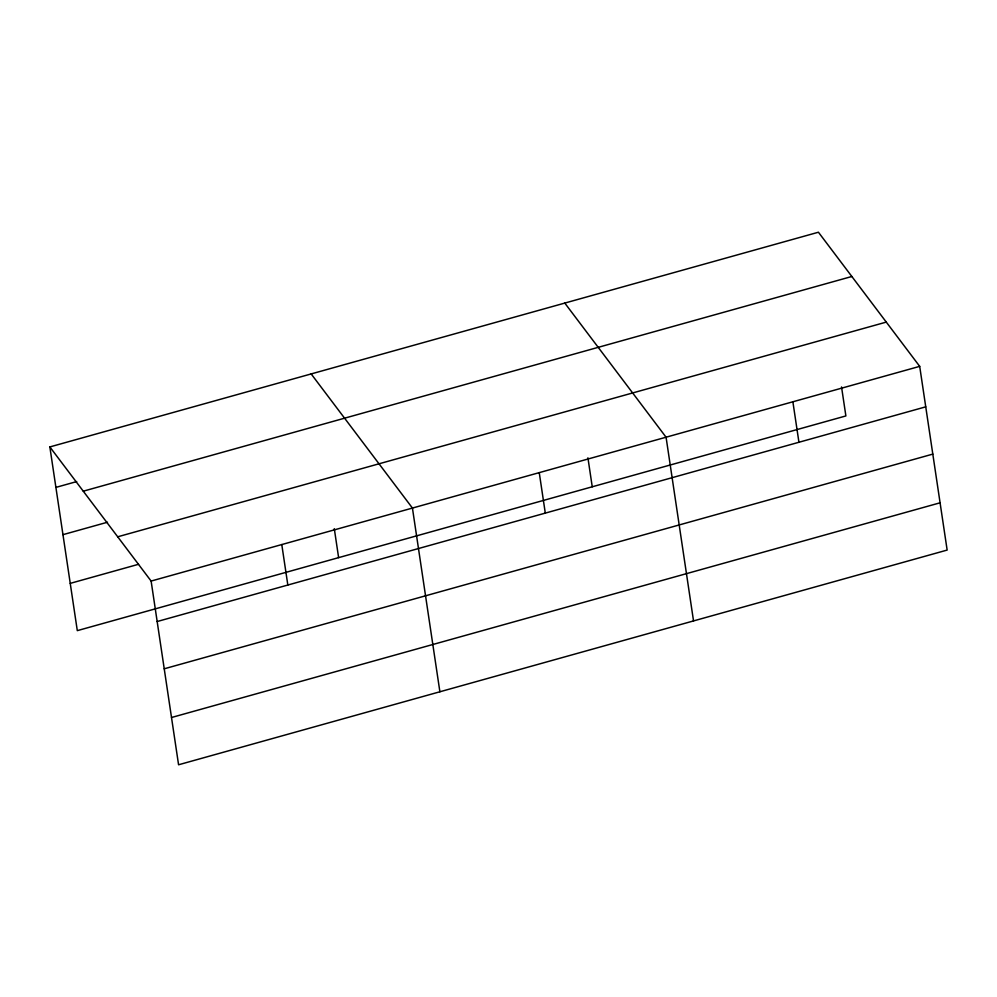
<?xml version="1.0" encoding="UTF-8"?>
<svg xmlns="http://www.w3.org/2000/svg" width="997" height="997" viewBox="0 0 997 997"><rect width="100%" height="100%" fill="white"/><g stroke="black" fill="none" stroke-linecap="round" stroke-linejoin="round"><path stroke-width="1.5" d="M49.85 446.93L818.425 232.226L919.695 366.36L947.15 550.07L178.575 764.774L151.12 581.064L49.85 446.93L77.305 630.64L845.88 415.936L841.543 386.961M55.894 487.396L76.682 481.588M83.274 491.185L851.837 276.493M62.961 534.666L107.502 522.216M117.708 536.797L886.271 322.106M70.239 583.37L138.533 564.29M151.12 581.064L919.695 366.36M157.177 621.53L925.739 406.838M164.231 668.8L932.806 454.109M171.521 717.504L940.084 502.8M564.788 303.076L666.071 437.222L693.526 620.919M311.164 373.925L412.434 508.071L439.889 691.781M792.877 401.791L798.933 442.257M587.918 457.81L592.243 486.785M539.252 472.64L545.297 513.106M334.294 528.659L338.619 557.635M281.777 544.561L287.834 585.027"/></g></svg>
